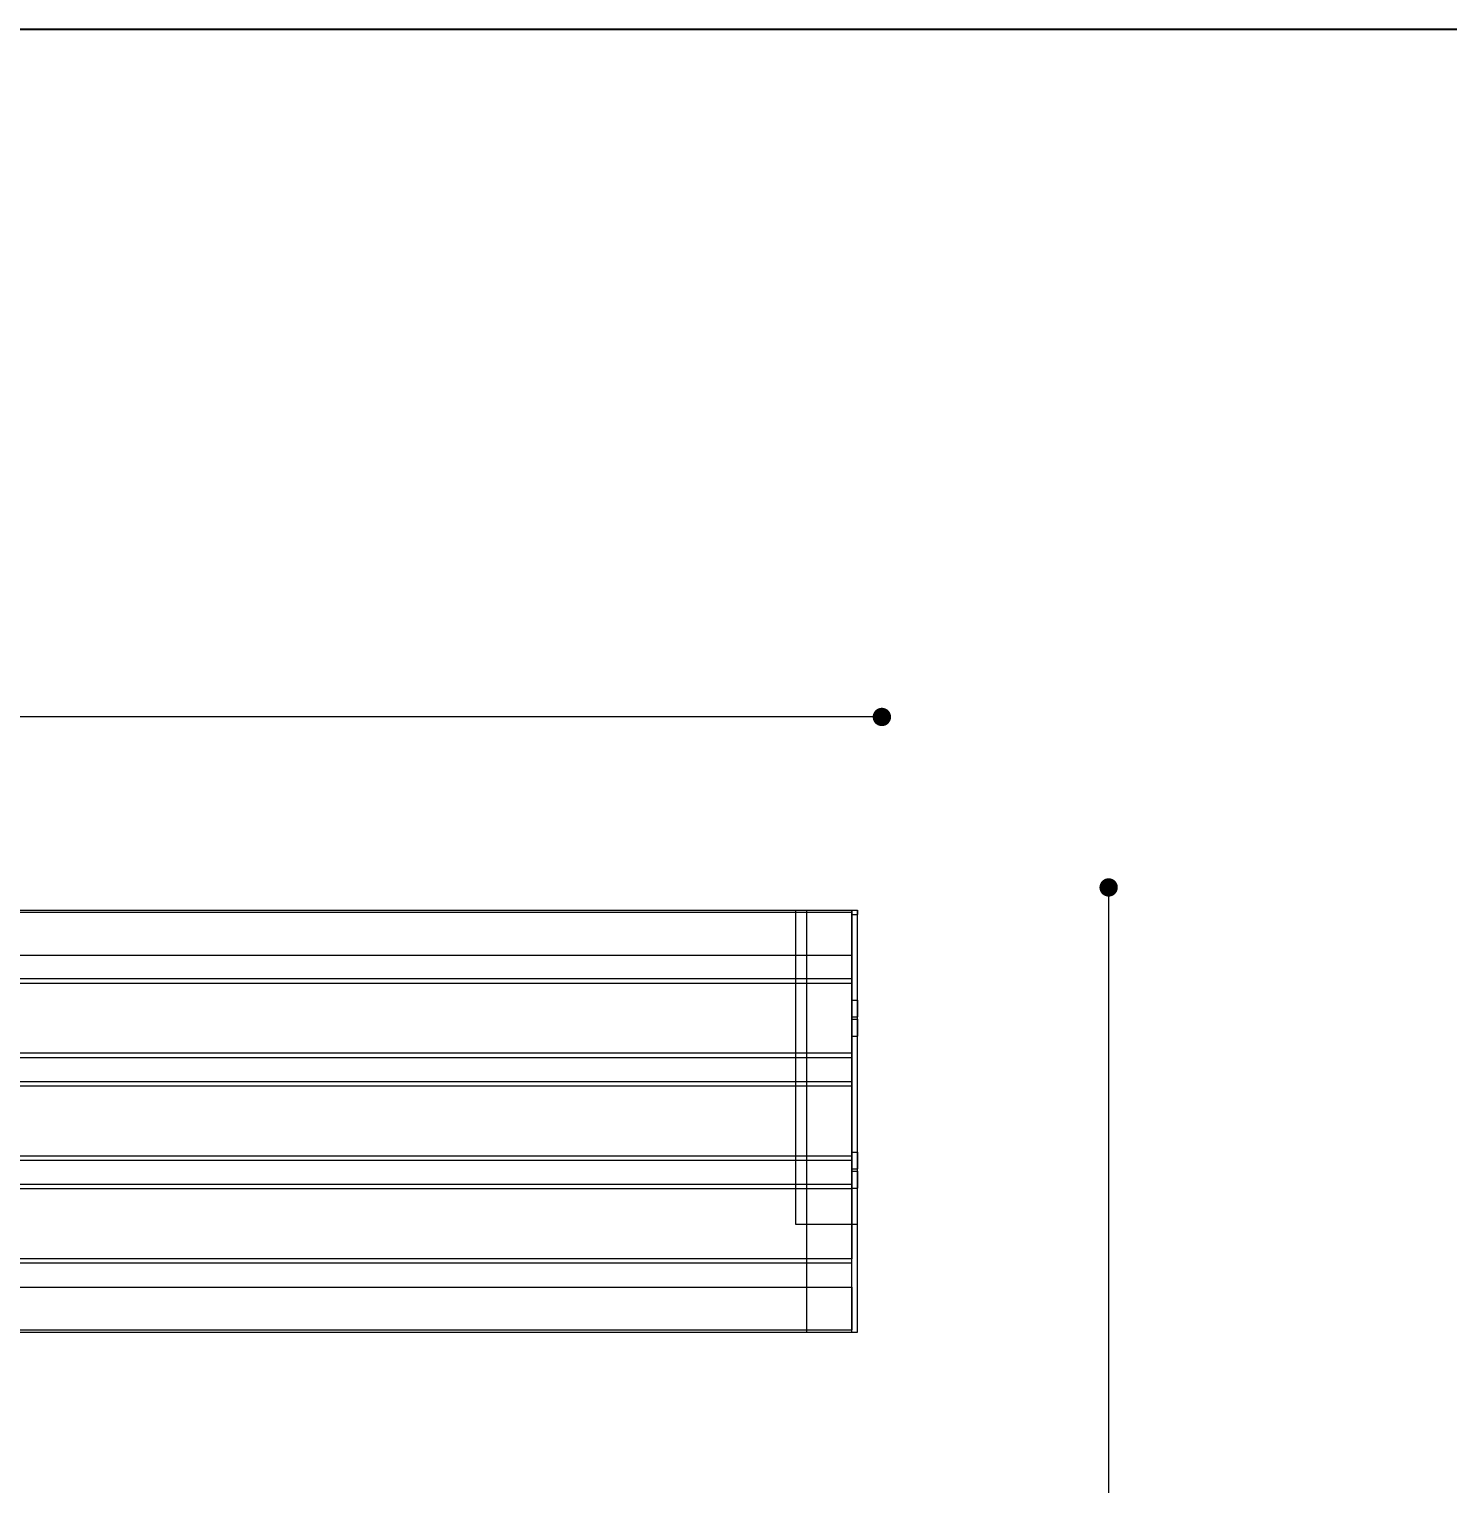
# Model space of a CAD drawing. Header units: millimetres. Extents: x 27531 to 32481, y 14140 to 19587.
# Drawn here: x 28768 to 30006, y 18318 to 19587 of the extents above; entities that cross this region are included whole.
import ezdxf

# ---------------------------------------------------------------- set-up
doc = ezdxf.new("R2010")
doc.units = ezdxf.units.MM
doc.header["$LTSCALE"] = 3
doc.layers.add('Warstwa 1', color=7, linetype='Continuous')
doc.layers.add('WymiaryARTUR', color=7, linetype='Continuous', lineweight=25)
doc.styles.get("Standard").update_dxf_attribs({"font": 'arial.ttf'})
doc.dimstyles.new('MATEUSZ', dxfattribs={"dimtxt": 35, "dimasz": 16, "dimexe": 0.18, "dimexo": 0.0625, "dimgap": 0.09, "dimtad": 0, "dimdec": 0, "dimdsep": 46, "dimtxsty": 'Standard', "dimblk": 'DOT', "dimcen": 0.09, "dimse1": 1, "dimse2": 1, "dimadec": 0, "dimazin": 0, "dimtfac": 1, "dimtdec": 0, "dimtofl": 0, "dimtmove": 0, "dimatfit": 3, "dimfxl": 1, "dimtolj": 1, "dimtzin": 0, "dimlwd": 9, "dimlwe": 9, "dimarcsym": 0})

# ---------------------------------------------------------------- blocks, each defined once
blk = doc.blocks.new('_Dot')
at = {"color": 0, "linetype": 'ByBlock', "lineweight": -2}
blk.add_line((-0.5, 0), (-1, 0), dxfattribs=at)
at = {"color": 0, "linetype": 'ByBlock', "const_width": 0.5}
blk.add_lwpolyline([(-0.25, 0, 1), (0.25, 0, 1)], format="xyb", close=True, dxfattribs=at)
blk = doc.blocks.new('*D22')
at = {"layer": 'Defpoints', "color": 0, "linetype": 'Continuous', "transparency": 16777216}
for p in [(29512.1, 18987.1), (27902.1, 18818.7), (29512.1, 18818.7)]:
    blk.add_point(p, dxfattribs=at)
at = {"layer": 'WymiaryARTUR', "color": 0, "linetype": 'Continuous', "lineweight": 9, "transparency": 16777216}
for p, q in [((27918.1, 18987.1), (28646.7, 18987.1)), ((29496.1, 18987.1), (28747.9, 18987.1))]:
    blk.add_line(p, q, dxfattribs=at)
at = {"layer": 'WymiaryARTUR', "color": 0, "linetype": 'Continuous', "lineweight": 9, "transparency": 16777216, "xscale": 16, "yscale": 16, "zscale": 16, "rotation": 180}
blk.add_blockref('_Dot', (27902.1, 18987.1), dxfattribs=at)
at = {"layer": 'WymiaryARTUR', "color": 0, "linetype": 'Continuous', "lineweight": 9, "transparency": 16777216, "xscale": 16, "yscale": 16, "zscale": 16}
blk.add_blockref('_Dot', (29512.1, 18987.1), dxfattribs=at)
at = {"layer": 'WymiaryARTUR', "color": 0, "linetype": 'Continuous', "transparency": 16777216, "insert": (28646.7, 18987.1), "char_height": 35, "attachment_point": 4}
blk.add_mtext('\\A1;1610', dxfattribs=at)
blk = doc.blocks.new('*D30')
at = {"color": 0, "lineweight": 9, "transparency": 16777216}
for p, q in [((29709.9, 18822.4), (29709.9, 17988.5)), ((29709.9, 17034.4), (29709.9, 17887.2))]:
    blk.add_line(p, q, dxfattribs=at)
at = {"layer": 'Defpoints', "color": 0, "transparency": 16777216}
for p in [(29437.3, 18838.4), (29709.9, 18838.4), (29437.3, 17018.4)]:
    blk.add_point(p, dxfattribs=at)
at = {"color": 0, "lineweight": 9, "transparency": 16777216, "xscale": 16, "yscale": 16, "zscale": 16}
for p, rotation in [((29709.9, 18838.4), 90), ((29709.9, 17018.4), 270)]:
    blk.add_blockref('_Dot', p, dxfattribs=dict(at, rotation=rotation))
at = {"color": 0, "transparency": 16777216, "insert": (29709.9, 17937.8), "char_height": 35, "attachment_point": 5, "rotation": 90}
blk.add_mtext('\\A1;1820', dxfattribs=at)
blk = doc.blocks.new('vfds')
at = {"layer": 'Warstwa 1', "color": 7, "lineweight": 18}
for points in [[(-15800, 36089.4), (-14229, 36089.4)], [(-15800, 36087.4), (-14229, 36087.4)], [(-14278.1, 36089.4), (-14278.1, 35815.3)], [(-14278.1, 36089.4), (-14229, 36089.4)], [(-14278.1, 36089.4), (-14278.1, 35815.3)], [(-14278.1, 36089.4), (-14229, 36089.4)], [(-14278.1, 36089.4), (-14278.1, 36089.4)], [(-14268.2, 36089.4), (-14229, 36089.4)], [(-14268.2, 36089.4), (-14229, 36089.4)], [(-14268.2, 36089.4), (-14268.2, 36089.4)], [(-14268.2, 35721.2), (-14268.2, 36089.4)], [(-14268.2, 35721.2), (-14268.2, 36089.4)], [(-14229, 35721.2), (-14229, 36089.4)], [(-14229, 36089.4), (-14229, 36089.4)], [(-14229, 35721.2), (-14229, 36089.4)], [(-14229, 36089.4), (-14229, 35815.3)], [(-14229, 36089.4), (-14229, 35815.3)], [(-14229, 36089.4), (-14229, 36089.4)], [(-14229, 35815.4), (-14229, 36089.4)], [(-14229, 36089.4), (-14229, 36089.4)], [(-14229, 36085.5), (-14229, 36089.4)], [(-14229, 36089.4), (-14224.1, 36089.4)], [(-14229, 36089.4), (-14224.1, 36089.4)], [(-14229, 36089.4), (-14229, 36089.4)], [(-14229, 36050.1), (-14229, 36089.4)], [(-14229, 36087.4), (-14229, 36089.4)], [(-14229, 36087.4), (-14229, 36050.1)], [(-14229, 36085.5), (-14224.1, 36085.5)], [(-14229, 35721.2), (-14229, 36085.5)], [(-14224.1, 35815.4), (-14224.1, 36089.4)], [(-14224.1, 36089.4), (-14224.1, 36089.4)], [(-14224.1, 36089.4), (-14224.1, 36085.5)], [(-14224.1, 35721.2), (-14224.1, 36085.5)], [(-14229, 36050.1), (-14229, 36050.1)], [(-14229, 36029.3), (-15800, 36029.3)], [(-14229, 35960.5), (-14229, 36029.3)], [(-14229, 36029.3), (-14229, 36029.3)], [(-14229, 36025.3), (-15800, 36025.3)], [(-14229, 36025.3), (-14229, 35964.4)], [(-14229, 36010.8), (-14224.1, 36010.8)], [(-14229, 36010.8), (-14224.1, 36010.8)], [(-14229, 35878.3), (-14229, 35996.1)], [(-14229, 35878.3), (-14229, 35996.1)], [(-14229, 35996.1), (-14224.1, 35996.1)], [(-14229, 35996.1), (-14224.1, 35996.1)], [(-14229, 35878.3), (-14229, 35996.1)], [(-14229, 35878.3), (-14229, 35996.1)], [(-14229, 35996.1), (-14224.1, 35996.1)], [(-14229, 35996.1), (-14224.1, 35996.1)], [(-14229, 35994.1), (-14224.1, 35994.1)], [(-14224.1, 35878.3), (-14224.1, 35996.1)], [(-14224.1, 35878.3), (-14224.1, 35996.1)], [(-14224.1, 35878.3), (-14224.1, 35996.1)], [(-14224.1, 35878.3), (-14224.1, 35996.1)], [(-14229, 35861.5), (-14229, 35979.4)], [(-14229, 35861.5), (-14229, 35979.4)], [(-14229, 35979.4), (-14224.1, 35979.4)], [(-14229, 35979.4), (-14224.1, 35979.4)], [(-14224.1, 35861.5), (-14224.1, 35979.4)], [(-14224.1, 35861.5), (-14224.1, 35979.4)], [(-14229, 35964.4), (-15800, 35964.4)], [(-14229, 35960.5), (-15800, 35960.5)], [(-14229, 35960.5), (-14229, 35960.5)], [(-14229, 35939.6), (-15800, 35939.6)], [(-14229, 35939.6), (-14229, 35939.6)], [(-14229, 35870.9), (-14229, 35939.6)], [(-14229, 35935.7), (-15800, 35935.7)], [(-14229, 35935.7), (-14229, 35874.8)], [(-14229, 35874.8), (-15800, 35874.8)], [(-14229, 35878.3), (-14224.1, 35878.3)], [(-14229, 35878.3), (-14224.1, 35878.3)], [(-14229, 35878.3), (-14224.1, 35878.3)], [(-14229, 35878.3), (-14224.1, 35878.3)], [(-14229, 35870.9), (-15800, 35870.9)], [(-14229, 35870.9), (-14229, 35870.9)], [(-14229, 35863.6), (-14224.1, 35863.6)], [(-14229, 35863.6), (-14224.1, 35863.6)], [(-14229, 35850), (-15800, 35850)], [(-14229, 35850), (-15800, 35850)], [(-14229, 35861.5), (-14224.1, 35861.5)], [(-14229, 35861.5), (-14224.1, 35861.5)], [(-14229, 35850), (-14229, 35850)], [(-14229, 35846.1), (-15800, 35846.1)], [(-14229, 35846.1), (-15800, 35846.1)], [(-14229, 35846.8), (-14224.1, 35846.8)], [(-14229, 35846.1), (-14229, 35785.2)], [(-14229, 35781.3), (-14229, 35846.1)], [(-14278.1, 35815.3), (-14229, 35815.3)], [(-14278.1, 35815.3), (-14229, 35815.3)], [(-14278.1, 35815.3), (-14278.1, 35815.3)], [(-14229, 35721.2), (-14229, 35815.4)], [(-14229, 35815.4), (-14224.1, 35815.4)], [(-14229, 35815.3), (-14229, 35815.3)], [(-14224.1, 35721.2), (-14224.1, 35815.4)], [(-14229, 35785.2), (-15800, 35785.2)], [(-14229, 35781.3), (-15800, 35781.3)], [(-14229, 35781.3), (-14229, 35781.3)], [(-14229, 35760.4), (-14229, 35723.1)], [(-14229, 35760.4), (-14229, 35760.4)], [(-14229, 35721.2), (-14229, 35760.4)], [(-15800, 35723.1), (-14229, 35723.1)], [(-14229, 35721.2), (-14229, 35723.1)], [(-15800, 35721.2), (-14229, 35721.2)], [(-14268.2, 35721.2), (-14229, 35721.2)], [(-14268.2, 35721.2), (-14229, 35721.2)], [(-14268.2, 35721.2), (-14268.2, 35721.2)], [(-14229, 35721.2), (-14229, 35721.2)], [(-14229, 35721.2), (-14224.1, 35721.2)], [(-14229, 35721.2), (-14229, 35721.2)], [(-14229, 35721.2), (-14224.1, 35721.2)], [(-14229, 35721.2), (-14229, 35721.2)], [(-14224.1, 35721.2), (-14224.1, 35721.2)]]:
    blk.add_lwpolyline(points, dxfattribs=at)
for points in [[(-15800, 36089.4), (-15276.4, 36089.4), (-14752.7, 36089.4), (-14229, 36089.4)], [(-15800, 36050.1), (-15276.4, 36050.1), (-14752.7, 36050.1), (-14229, 36050.1)], [(-15800, 36050.1), (-15276.4, 36050.1), (-14752.7, 36050.1), (-14229, 36050.1)], [(-14229, 36029.3), (-14752.7, 36029.3), (-15276.4, 36029.3), (-15800, 36029.3)], [(-14229, 35960.5), (-14752.7, 35960.5), (-15276.4, 35960.5), (-15800, 35960.5)], [(-14229, 35939.6), (-14752.7, 35939.6), (-15276.4, 35939.6), (-15800, 35939.6)], [(-14229, 35870.9), (-14752.7, 35870.9), (-15276.4, 35870.9), (-15800, 35870.9)], [(-14229, 35781.3), (-14752.7, 35781.3), (-15276.4, 35781.3), (-15800, 35781.3)], [(-15800, 35760.4), (-15276.4, 35760.4), (-14752.7, 35760.4), (-14229, 35760.4)], [(-15800, 35760.4), (-15276.4, 35760.4), (-14752.7, 35760.4), (-14229, 35760.4)], [(-15800, 35721.2), (-15276.4, 35721.2), (-14752.7, 35721.2), (-14229, 35721.2)]]:
    blk.add_open_spline(points, degree=3, dxfattribs=at)
for points, knots in [([(-14229, 36025.3), (-14229, 36025.8), (-14229, 36026.3), (-14229, 36026.7), (-14229, 36027.2), (-14229, 36027.6), (-14229, 36028), (-14229, 36028.3), (-14229, 36028.6), (-14229, 36028.8), (-14229, 36029), (-14229, 36029.2), (-14229, 36029.2), (-14229, 36029.2), (-14229, 36029.3), (-14229, 36029.3)], [0, 0, 0, 0, 1, 1, 1, 2, 2, 2, 3, 3, 3, 4, 4, 4, 5, 5, 5, 5]), ([(-14229, 36010.8), (-14229, 36010.8), (-14229, 36010.7), (-14229, 36010.4), (-14229, 36010.2), (-14229, 36009.8), (-14229, 36009.3), (-14229, 36008.8), (-14229, 36008.2), (-14229, 36007.5), (-14229, 36006.8), (-14229, 36006), (-14229, 36005.1), (-14229, 36004.2), (-14229, 36003.3), (-14229, 36002.3), (-14229, 36001.3), (-14229, 36000.2), (-14229, 35999.2), (-14229, 35998.2), (-14229, 35997.1), (-14229, 35996.1)], [0, 0, 0, 0, 1, 1, 1, 2, 2, 2, 3, 3, 3, 4, 4, 4, 5, 5, 5, 6, 6, 6, 7, 7, 7, 7]), ([(-14229, 35996.1), (-14229, 35997.2), (-14229, 35998.4), (-14229, 35999.5), (-14229, 36000.6), (-14229, 36001.6), (-14229, 36002.7), (-14229, 36003.6), (-14229, 36004.6), (-14229, 36005.5), (-14229, 36006.3), (-14229, 36007.1), (-14229, 36007.8), (-14229, 36008.4), (-14229, 36009), (-14229, 36009.5), (-14229, 36009.9), (-14229, 36010.3), (-14229, 36010.5), (-14229, 36010.7), (-14229, 36010.8), (-14229, 36010.8)], [0, 0, 0, 0, 1, 1, 1, 2, 2, 2, 3, 3, 3, 4, 4, 4, 5, 5, 5, 6, 6, 6, 7, 7, 7, 7]), ([(-14229, 36010.8), (-14229, 36010.8), (-14229, 36010.7), (-14229, 36010.4), (-14229, 36010.2), (-14229, 36009.8), (-14229, 36009.3), (-14229, 36008.8), (-14229, 36008.2), (-14229, 36007.5), (-14229, 36006.8), (-14229, 36006), (-14229, 36005.1), (-14229, 36004.2), (-14229, 36003.3), (-14229, 36002.3), (-14229, 36001.3), (-14229, 36000.2), (-14229, 35999.2), (-14229, 35998.2), (-14229, 35997.1), (-14229, 35996.1)], [0, 0, 0, 0, 1, 1, 1, 2, 2, 2, 3, 3, 3, 4, 4, 4, 5, 5, 5, 6, 6, 6, 7, 7, 7, 7]), ([(-14229, 35996.1), (-14229, 35997.2), (-14229, 35998.4), (-14229, 35999.5), (-14229, 36000.6), (-14229, 36001.6), (-14229, 36002.7), (-14229, 36003.6), (-14229, 36004.6), (-14229, 36005.5), (-14229, 36006.3), (-14229, 36007.1), (-14229, 36007.8), (-14229, 36008.4), (-14229, 36009), (-14229, 36009.5), (-14229, 36009.9), (-14229, 36010.3), (-14229, 36010.5), (-14229, 36010.7), (-14229, 36010.8), (-14229, 36010.8)], [0, 0, 0, 0, 1, 1, 1, 2, 2, 2, 3, 3, 3, 4, 4, 4, 5, 5, 5, 6, 6, 6, 7, 7, 7, 7]), ([(-14224.1, 36010.8), (-14224.1, 36010.8), (-14224.1, 36010.7), (-14224.1, 36010.4), (-14224.1, 36010.2), (-14224.1, 36009.8), (-14224.1, 36009.3), (-14224.1, 36008.8), (-14224.1, 36008.2), (-14224.1, 36007.5), (-14224.1, 36006.8), (-14224.1, 36006), (-14224.1, 36005.1), (-14224.1, 36004.2), (-14224.1, 36003.3), (-14224.1, 36002.3), (-14224.1, 36001.3), (-14224.1, 36000.2), (-14224.1, 35999.2), (-14224.1, 35998.2), (-14224.1, 35997.1), (-14224.1, 35996.1)], [0, 0, 0, 0, 1, 1, 1, 2, 2, 2, 3, 3, 3, 4, 4, 4, 5, 5, 5, 6, 6, 6, 7, 7, 7, 7]), ([(-14224.1, 35996.1), (-14224.1, 35997.2), (-14224.1, 35998.4), (-14224.1, 35999.5), (-14224.1, 36000.6), (-14224.1, 36001.6), (-14224.1, 36002.7), (-14224.1, 36003.6), (-14224.1, 36004.6), (-14224.1, 36005.5), (-14224.1, 36006.3), (-14224.1, 36007.1), (-14224.1, 36007.8), (-14224.1, 36008.4), (-14224.1, 36009), (-14224.1, 36009.5), (-14224.1, 36009.9), (-14224.1, 36010.3), (-14224.1, 36010.5), (-14224.1, 36010.7), (-14224.1, 36010.8), (-14224.1, 36010.8)], [0, 0, 0, 0, 1, 1, 1, 2, 2, 2, 3, 3, 3, 4, 4, 4, 5, 5, 5, 6, 6, 6, 7, 7, 7, 7]), ([(-14224.1, 36010.8), (-14224.1, 36010.8), (-14224.1, 36010.7), (-14224.1, 36010.4), (-14224.1, 36010.2), (-14224.1, 36009.8), (-14224.1, 36009.3), (-14224.1, 36008.8), (-14224.1, 36008.2), (-14224.1, 36007.5), (-14224.1, 36006.8), (-14224.1, 36006), (-14224.1, 36005.1), (-14224.1, 36004.2), (-14224.1, 36003.3), (-14224.1, 36002.3), (-14224.1, 36001.3), (-14224.1, 36000.2), (-14224.1, 35999.2), (-14224.1, 35998.2), (-14224.1, 35997.1), (-14224.1, 35996.1)], [0, 0, 0, 0, 1, 1, 1, 2, 2, 2, 3, 3, 3, 4, 4, 4, 5, 5, 5, 6, 6, 6, 7, 7, 7, 7]), ([(-14224.1, 35996.1), (-14224.1, 35997.2), (-14224.1, 35998.4), (-14224.1, 35999.5), (-14224.1, 36000.6), (-14224.1, 36001.6), (-14224.1, 36002.7), (-14224.1, 36003.6), (-14224.1, 36004.6), (-14224.1, 36005.5), (-14224.1, 36006.3), (-14224.1, 36007.1), (-14224.1, 36007.8), (-14224.1, 36008.4), (-14224.1, 36009), (-14224.1, 36009.5), (-14224.1, 36009.9), (-14224.1, 36010.3), (-14224.1, 36010.5), (-14224.1, 36010.7), (-14224.1, 36010.8), (-14224.1, 36010.8)], [0, 0, 0, 0, 1, 1, 1, 2, 2, 2, 3, 3, 3, 4, 4, 4, 5, 5, 5, 6, 6, 6, 7, 7, 7, 7]), ([(-14229, 35994.1), (-14229, 35994.1), (-14229, 35994), (-14229, 35993.7), (-14229, 35993.4), (-14229, 35993.1), (-14229, 35992.6), (-14229, 35992.1), (-14229, 35991.4), (-14229, 35990.7), (-14229, 35990), (-14229, 35989.2), (-14229, 35988.4), (-14229, 35987.5), (-14229, 35986.5), (-14229, 35985.5), (-14229, 35984.5), (-14229, 35983.5), (-14229, 35982.4), (-14229, 35981.4), (-14229, 35980.4), (-14229, 35979.4)], [0, 0, 0, 0, 1, 1, 1, 2, 2, 2, 3, 3, 3, 4, 4, 4, 5, 5, 5, 6, 6, 6, 7, 7, 7, 7]), ([(-14229, 35979.4), (-14229, 35980.5), (-14229, 35981.6), (-14229, 35982.7), (-14229, 35983.8), (-14229, 35984.9), (-14229, 35985.9), (-14229, 35986.9), (-14229, 35987.8), (-14229, 35988.7), (-14229, 35989.6), (-14229, 35990.3), (-14229, 35991), (-14229, 35991.7), (-14229, 35992.3), (-14229, 35992.7), (-14229, 35993.2), (-14229, 35993.5), (-14229, 35993.8), (-14229, 35994), (-14229, 35994.1), (-14229, 35994.1)], [0, 0, 0, 0, 1, 1, 1, 2, 2, 2, 3, 3, 3, 4, 4, 4, 5, 5, 5, 6, 6, 6, 7, 7, 7, 7]), ([(-14224.1, 35994.1), (-14224.1, 35994.1), (-14224.1, 35994), (-14224.1, 35993.7), (-14224.1, 35993.4), (-14224.1, 35993.1), (-14224.1, 35992.6), (-14224.1, 35992.1), (-14224.1, 35991.4), (-14224.1, 35990.7), (-14224.1, 35990), (-14224.1, 35989.2), (-14224.1, 35988.4), (-14224.1, 35987.5), (-14224.1, 35986.5), (-14224.1, 35985.5), (-14224.1, 35984.5), (-14224.1, 35983.5), (-14224.1, 35982.4), (-14224.1, 35981.4), (-14224.1, 35980.4), (-14224.1, 35979.4)], [0, 0, 0, 0, 1, 1, 1, 2, 2, 2, 3, 3, 3, 4, 4, 4, 5, 5, 5, 6, 6, 6, 7, 7, 7, 7]), ([(-14224.1, 35979.4), (-14224.1, 35980.5), (-14224.1, 35981.6), (-14224.1, 35982.7), (-14224.1, 35983.8), (-14224.1, 35984.9), (-14224.1, 35985.9), (-14224.1, 35986.9), (-14224.1, 35987.8), (-14224.1, 35988.7), (-14224.1, 35989.6), (-14224.1, 35990.3), (-14224.1, 35991), (-14224.1, 35991.7), (-14224.1, 35992.3), (-14224.1, 35992.7), (-14224.1, 35993.2), (-14224.1, 35993.5), (-14224.1, 35993.8), (-14224.1, 35994), (-14224.1, 35994.1), (-14224.1, 35994.1)], [0, 0, 0, 0, 1, 1, 1, 2, 2, 2, 3, 3, 3, 4, 4, 4, 5, 5, 5, 6, 6, 6, 7, 7, 7, 7]), ([(-14229, 35960.5), (-14229, 35960.5), (-14229, 35960.6), (-14229, 35960.7), (-14229, 35960.9), (-14229, 35961.1), (-14229, 35961.4), (-14229, 35961.7), (-14229, 35962), (-14229, 35962.4), (-14229, 35962.8), (-14229, 35963.2), (-14229, 35963.6), (-14229, 35963.9), (-14229, 35964.2), (-14229, 35964.4)], [0, 0, 0, 0, 1, 1, 1, 2, 2, 2, 3, 3, 3, 4, 4, 4, 5, 5, 5, 5]), ([(-14229, 35935.7), (-14229, 35936.2), (-14229, 35936.7), (-14229, 35937.1), (-14229, 35937.5), (-14229, 35937.9), (-14229, 35938.2), (-14229, 35938.6), (-14229, 35938.8), (-14229, 35939.1), (-14229, 35939.3), (-14229, 35939.5), (-14229, 35939.6), (-14229, 35939.6), (-14229, 35939.6), (-14229, 35939.6)], [0, 0, 0, 0, 1, 1, 1, 2, 2, 2, 3, 3, 3, 4, 4, 4, 5, 5, 5, 5]), ([(-14229, 35878.3), (-14229, 35877.1), (-14229, 35876), (-14229, 35874.9), (-14229, 35873.8), (-14229, 35872.7), (-14229, 35871.7), (-14229, 35870.7), (-14229, 35869.8), (-14229, 35868.9), (-14229, 35868.1), (-14229, 35867.3), (-14229, 35866.6), (-14229, 35865.9), (-14229, 35865.4), (-14229, 35864.9), (-14229, 35864.4), (-14229, 35864.1), (-14229, 35863.9), (-14229, 35863.7), (-14229, 35863.6), (-14229, 35863.6)], [0, 0, 0, 0, 1, 1, 1, 2, 2, 2, 3, 3, 3, 4, 4, 4, 5, 5, 5, 6, 6, 6, 7, 7, 7, 7]), ([(-14229, 35863.6), (-14229, 35863.6), (-14229, 35863.7), (-14229, 35863.9), (-14229, 35864.2), (-14229, 35864.6), (-14229, 35865.1), (-14229, 35865.6), (-14229, 35866.2), (-14229, 35866.9), (-14229, 35867.6), (-14229, 35868.4), (-14229, 35869.3), (-14229, 35870.2), (-14229, 35871.1), (-14229, 35872.1), (-14229, 35873.1), (-14229, 35874.2), (-14229, 35875.2), (-14229, 35876.2), (-14229, 35877.3), (-14229, 35878.3)], [0, 0, 0, 0, 1, 1, 1, 2, 2, 2, 3, 3, 3, 4, 4, 4, 5, 5, 5, 6, 6, 6, 7, 7, 7, 7]), ([(-14229, 35878.3), (-14229, 35877.1), (-14229, 35876), (-14229, 35874.9), (-14229, 35873.8), (-14229, 35872.7), (-14229, 35871.7), (-14229, 35870.7), (-14229, 35869.8), (-14229, 35868.9), (-14229, 35868.1), (-14229, 35867.3), (-14229, 35866.6), (-14229, 35865.9), (-14229, 35865.4), (-14229, 35864.9), (-14229, 35864.4), (-14229, 35864.1), (-14229, 35863.9), (-14229, 35863.7), (-14229, 35863.6), (-14229, 35863.6)], [0, 0, 0, 0, 1, 1, 1, 2, 2, 2, 3, 3, 3, 4, 4, 4, 5, 5, 5, 6, 6, 6, 7, 7, 7, 7]), ([(-14229, 35863.6), (-14229, 35863.6), (-14229, 35863.7), (-14229, 35863.9), (-14229, 35864.2), (-14229, 35864.6), (-14229, 35865.1), (-14229, 35865.6), (-14229, 35866.2), (-14229, 35866.9), (-14229, 35867.6), (-14229, 35868.4), (-14229, 35869.3), (-14229, 35870.2), (-14229, 35871.1), (-14229, 35872.1), (-14229, 35873.1), (-14229, 35874.2), (-14229, 35875.2), (-14229, 35876.2), (-14229, 35877.3), (-14229, 35878.3)], [0, 0, 0, 0, 1, 1, 1, 2, 2, 2, 3, 3, 3, 4, 4, 4, 5, 5, 5, 6, 6, 6, 7, 7, 7, 7]), ([(-14229, 35870.9), (-14229, 35870.9), (-14229, 35871), (-14229, 35871.2), (-14229, 35871.4), (-14229, 35871.6), (-14229, 35871.9), (-14229, 35872.2), (-14229, 35872.6), (-14229, 35873), (-14229, 35873.5), (-14229, 35873.9), (-14229, 35874.4), (-14229, 35874.5), (-14229, 35874.7), (-14229, 35874.8)], [0, 0, 0, 0, 1, 1, 1, 2, 2, 2, 3, 3, 3, 4, 4, 4, 5, 5, 5, 5]), ([(-14224.1, 35878.3), (-14224.1, 35877.1), (-14224.1, 35876), (-14224.1, 35874.9), (-14224.1, 35873.8), (-14224.1, 35872.7), (-14224.1, 35871.7), (-14224.1, 35870.7), (-14224.1, 35869.8), (-14224.1, 35868.9), (-14224.1, 35868.1), (-14224.1, 35867.3), (-14224.1, 35866.6), (-14224.1, 35865.9), (-14224.1, 35865.4), (-14224.1, 35864.9), (-14224.1, 35864.4), (-14224.1, 35864.1), (-14224.1, 35863.9), (-14224.1, 35863.7), (-14224.1, 35863.6), (-14224.1, 35863.6)], [0, 0, 0, 0, 1, 1, 1, 2, 2, 2, 3, 3, 3, 4, 4, 4, 5, 5, 5, 6, 6, 6, 7, 7, 7, 7]), ([(-14224.1, 35863.6), (-14224.1, 35863.6), (-14224.1, 35863.7), (-14224.1, 35863.9), (-14224.1, 35864.2), (-14224.1, 35864.6), (-14224.1, 35865.1), (-14224.1, 35865.6), (-14224.1, 35866.2), (-14224.1, 35866.9), (-14224.1, 35867.6), (-14224.1, 35868.4), (-14224.1, 35869.3), (-14224.1, 35870.2), (-14224.1, 35871.1), (-14224.1, 35872.1), (-14224.1, 35873.1), (-14224.1, 35874.2), (-14224.1, 35875.2), (-14224.1, 35876.2), (-14224.1, 35877.3), (-14224.1, 35878.3)], [0, 0, 0, 0, 1, 1, 1, 2, 2, 2, 3, 3, 3, 4, 4, 4, 5, 5, 5, 6, 6, 6, 7, 7, 7, 7]), ([(-14224.1, 35878.3), (-14224.1, 35877.1), (-14224.1, 35876), (-14224.1, 35874.9), (-14224.1, 35873.8), (-14224.1, 35872.7), (-14224.1, 35871.7), (-14224.1, 35870.7), (-14224.1, 35869.8), (-14224.1, 35868.9), (-14224.1, 35868.1), (-14224.1, 35867.3), (-14224.1, 35866.6), (-14224.1, 35865.9), (-14224.1, 35865.4), (-14224.1, 35864.9), (-14224.1, 35864.4), (-14224.1, 35864.1), (-14224.1, 35863.9), (-14224.1, 35863.7), (-14224.1, 35863.6), (-14224.1, 35863.6)], [0, 0, 0, 0, 1, 1, 1, 2, 2, 2, 3, 3, 3, 4, 4, 4, 5, 5, 5, 6, 6, 6, 7, 7, 7, 7]), ([(-14224.1, 35863.6), (-14224.1, 35863.6), (-14224.1, 35863.7), (-14224.1, 35863.9), (-14224.1, 35864.2), (-14224.1, 35864.6), (-14224.1, 35865.1), (-14224.1, 35865.6), (-14224.1, 35866.2), (-14224.1, 35866.9), (-14224.1, 35867.6), (-14224.1, 35868.4), (-14224.1, 35869.3), (-14224.1, 35870.2), (-14224.1, 35871.1), (-14224.1, 35872.1), (-14224.1, 35873.1), (-14224.1, 35874.2), (-14224.1, 35875.2), (-14224.1, 35876.2), (-14224.1, 35877.3), (-14224.1, 35878.3)], [0, 0, 0, 0, 1, 1, 1, 2, 2, 2, 3, 3, 3, 4, 4, 4, 5, 5, 5, 6, 6, 6, 7, 7, 7, 7]), ([(-14229, 35861.5), (-14229, 35860.4), (-14229, 35859.3), (-14229, 35858.2), (-14229, 35857.1), (-14229, 35856), (-14229, 35855), (-14229, 35854), (-14229, 35853), (-14229, 35852.2), (-14229, 35851.3), (-14229, 35850.5), (-14229, 35849.9), (-14229, 35849.2), (-14229, 35848.6), (-14229, 35848.2), (-14229, 35847.7), (-14229, 35847.3), (-14229, 35847.1), (-14229, 35846.9), (-14229, 35846.8), (-14229, 35846.8)], [0, 0, 0, 0, 1, 1, 1, 2, 2, 2, 3, 3, 3, 4, 4, 4, 5, 5, 5, 6, 6, 6, 7, 7, 7, 7]), ([(-14229, 35846.8), (-14229, 35846.8), (-14229, 35846.9), (-14229, 35847.2), (-14229, 35847.4), (-14229, 35847.8), (-14229, 35848.3), (-14229, 35848.8), (-14229, 35849.4), (-14229, 35850.1), (-14229, 35850.9), (-14229, 35851.6), (-14229, 35852.5), (-14229, 35853.4), (-14229, 35854.4), (-14229, 35855.4), (-14229, 35856.4), (-14229, 35857.4), (-14229, 35858.5), (-14229, 35859.5), (-14229, 35860.5), (-14229, 35861.5)], [0, 0, 0, 0, 1, 1, 1, 2, 2, 2, 3, 3, 3, 4, 4, 4, 5, 5, 5, 6, 6, 6, 7, 7, 7, 7]), ([(-14229, 35846.1), (-14229, 35846.5), (-14229, 35847.1), (-14229, 35847.5), (-14229, 35847.9), (-14229, 35848.3), (-14229, 35848.6), (-14229, 35849), (-14229, 35849.2), (-14229, 35849.5), (-14229, 35849.7), (-14229, 35849.9), (-14229, 35850), (-14229, 35850), (-14229, 35850), (-14229, 35850)], [0, 0, 0, 0, 1, 1, 1, 2, 2, 2, 3, 3, 3, 4, 4, 4, 5, 5, 5, 5]), ([(-14229, 35850), (-14229, 35850), (-14229, 35850), (-14229, 35849.8), (-14229, 35849.7), (-14229, 35849.4), (-14229, 35849.2), (-14229, 35848.9), (-14229, 35848.5), (-14229, 35848.2), (-14229, 35847.8), (-14229, 35847.4), (-14229, 35847), (-14229, 35846.7), (-14229, 35846.4), (-14229, 35846.1)], [0, 0, 0, 0, 1, 1, 1, 2, 2, 2, 3, 3, 3, 4, 4, 4, 5, 5, 5, 5]), ([(-14224.1, 35861.5), (-14224.1, 35860.4), (-14224.1, 35859.3), (-14224.1, 35858.2), (-14224.1, 35857.1), (-14224.1, 35856), (-14224.1, 35855), (-14224.1, 35854), (-14224.1, 35853), (-14224.1, 35852.2), (-14224.1, 35851.3), (-14224.1, 35850.5), (-14224.1, 35849.9), (-14224.1, 35849.2), (-14224.1, 35848.6), (-14224.1, 35848.2), (-14224.1, 35847.7), (-14224.1, 35847.3), (-14224.1, 35847.1), (-14224.1, 35846.9), (-14224.1, 35846.8), (-14224.1, 35846.8)], [0, 0, 0, 0, 1, 1, 1, 2, 2, 2, 3, 3, 3, 4, 4, 4, 5, 5, 5, 6, 6, 6, 7, 7, 7, 7]), ([(-14224.1, 35846.8), (-14224.1, 35846.8), (-14224.1, 35846.9), (-14224.1, 35847.2), (-14224.1, 35847.4), (-14224.1, 35847.8), (-14224.1, 35848.3), (-14224.1, 35848.8), (-14224.1, 35849.4), (-14224.1, 35850.1), (-14224.1, 35850.9), (-14224.1, 35851.6), (-14224.1, 35852.5), (-14224.1, 35853.4), (-14224.1, 35854.4), (-14224.1, 35855.4), (-14224.1, 35856.4), (-14224.1, 35857.4), (-14224.1, 35858.5), (-14224.1, 35859.5), (-14224.1, 35860.5), (-14224.1, 35861.5)], [0, 0, 0, 0, 1, 1, 1, 2, 2, 2, 3, 3, 3, 4, 4, 4, 5, 5, 5, 6, 6, 6, 7, 7, 7, 7]), ([(-14229, 35781.3), (-14229, 35781.3), (-14229, 35781.4), (-14229, 35781.6), (-14229, 35781.8), (-14229, 35782), (-14229, 35782.3), (-14229, 35782.6), (-14229, 35783), (-14229, 35783.4), (-14229, 35783.9), (-14229, 35784.3), (-14229, 35784.8), (-14229, 35784.9), (-14229, 35785.1), (-14229, 35785.2)], [0, 0, 0, 0, 1, 1, 1, 2, 2, 2, 3, 3, 3, 4, 4, 4, 5, 5, 5, 5])]:
    blk.add_open_spline(points, degree=3, knots=knots, dxfattribs=at)

msp = doc.modelspace()

# ---------------------------------------------------------------- linework, layer by layer
msp.add_lwpolyline([(27530.6, 19587.1), (32481, 19587.1), (32481, 14139.6), (27530.6, 14139.6)], close=True)

# ---------------------------------------------------------------- block references
msp.add_blockref('vfds', (43714.8, -17270.7))

# ---------------------------------------------------------------- dimensions: what is measured, and where the dimension line sits
dim = msp.add_linear_dim(base=(29709.9, 18838.4), p1=(29437.3, 17018.4), p2=(29437.3, 18838.4), angle=90, dimstyle='MATEUSZ')
dim.commit()
dim.dimension.update_dxf_attribs({"geometry": '*D30', "text_midpoint": (29709.9, 17937.8), "dimtype": 160})
at = {"layer": 'WymiaryARTUR', "color": 7, "linetype": 'Continuous'}
dim = msp.add_linear_dim(base=(29512.1, 18987.1), p1=(27902.1, 18818.7), p2=(29512.1, 18818.7), dimstyle='MATEUSZ', dxfattribs=at)
dim.commit()
dim.dimension.update_dxf_attribs({"geometry": '*D22', "text_midpoint": (28697.3, 18987.1), "dimtype": 160})

doc.saveas('drawing.dxf')
